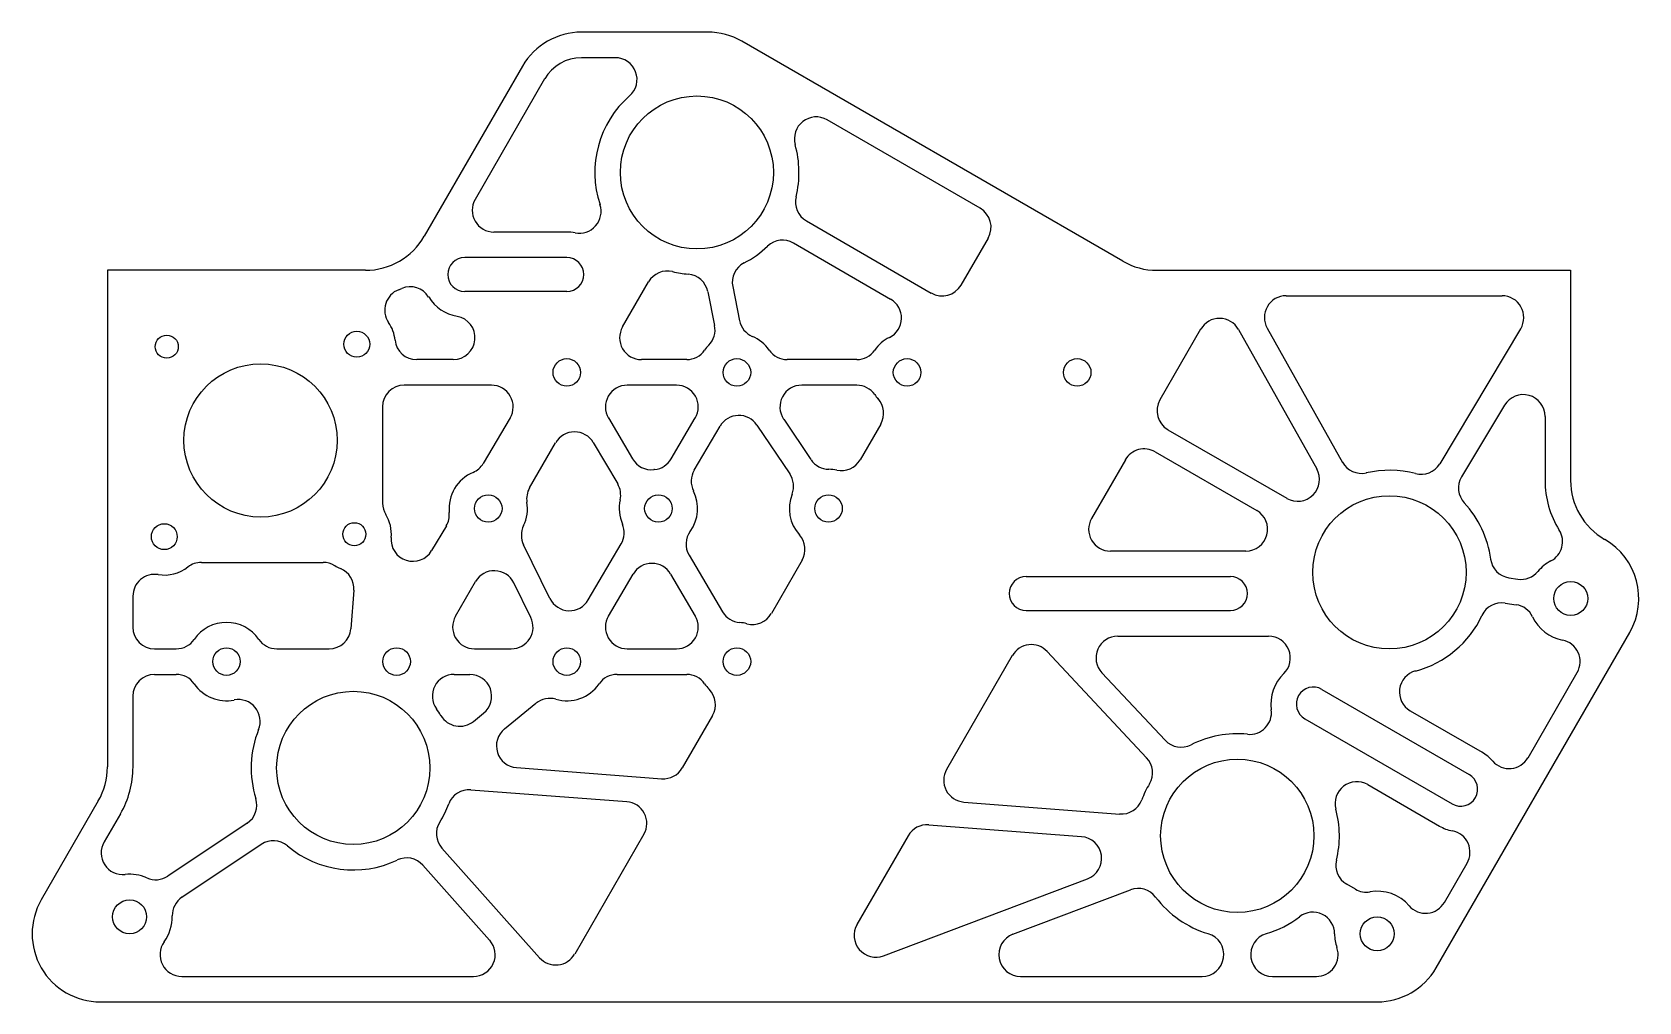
# Model space of a CAD drawing. Extents: x -7.4 to 4.4, y -4.6 to 2.5.
import ezdxf

# ---------------------------------------------------------------- set-up
doc = ezdxf.new("R2010")
doc.units = 0
doc.header["$MEASUREMENT"] = 0
doc.layers.add('VISIBLE', color=7, linetype='CONTINUOUS')

msp = doc.modelspace()

# ---------------------------------------------------------------- linework, layer by layer
at = {"layer": 'VISIBLE'}
for p, q in [((-2.464, 2.5), (-3.392, 2.5)), ((0.585, 0.817), (-2.214, 2.433)), ((-3.825, 2.25), (-4.547, 1)), ((-3.144, 2.312), (-3.392, 2.312)), ((-3.663, 2.156), (-4.174, 1.271)), ((-0.463, 1.206), (-1.588, 1.855)), ((-1.74, 1.113), (-0.822, 0.583)), ((-3.5, 1.031), (-4.035, 1.031)), ((-1.834, 0.951), (-1.121, 0.539)), ((-0.404, 0.987), (-0.604, 0.642)), ((-3.5, 0.844), (-4.25, 0.844)), ((-4.98, 0.75), (-6.875, 0.75)), ((-6.875, 0.75), (-6.875, -2.899)), ((0.835, 0.75), (3.875, 0.75)), ((3.875, 0.75), (3.875, -0.794)), ((-3.5, 0.594), (-4.25, 0.594)), ((-3.091, 0.334), (-2.9, 0.665)), ((-2.464, 0.593), (-2.414, 0.344)), ((-2.281, 0.63), (-2.231, 0.38)), ((1.785, 0.563), (3.371, 0.563)), ((1.157, 0.317), (0.858, -0.202)), ((1.435, 0.315), (2.01, -0.709)), ((1.645, 0.324), (2.198, -0.661)), ((3.508, 0.32), (2.913, -0.671)), ((-4.334, 0.094), (-4.603, 0.094)), ((-2.619, 0.094), (-2.952, 0.094)), ((-1.369, 0.094), (-1.881, 0.094)), ((-4.054, -0.094), (-4.694, -0.094)), ((-2.694, -0.094), (-3.056, -0.094)), ((-1.369, -0.094), (-1.774, -0.094)), ((-4.854, -0.254), (-4.854, -0.96)), ((-3.916, -0.335), (-4.114, -0.669)), ((-3.194, -0.335), (-3.017, -0.636)), ((-2.732, -0.635), (-2.556, -0.335)), ((-1.906, -0.343), (-1.706, -0.641)), ((3.39, -0.24), (3.074, -0.768)), ((3.688, -0.323), (3.688, -0.794)), ((-2.564, -0.719), (-2.374, -0.395)), ((-2.103, -0.387), (-1.861, -0.746)), ((-1.194, -0.38), (-1.345, -0.642)), ((0.916, -0.421), (1.79, -0.925)), ((-3.774, -0.849), (-3.582, -0.517)), ((-3.306, -0.516), (-3.126, -0.82)), ((0.822, -0.583), (1.569, -1.014)), ((0.604, -0.642), (0.355, -1.073)), ((-4.385, -1.128), (-4.493, -1.309)), ((-3.624, -1.661), (-3.818, -1.266)), ((-3.342, -1.672), (-3.1, -1.26)), ((4.126, -1.228), (4.125, -1.227)), ((-6.185, -1.396), (-5.29, -1.396)), ((-2.601, -1.343), (-2.356, -1.759)), ((-1.771, -1.38), (-1.997, -1.772)), ((0.494, -1.312), (1.489, -1.312)), ((-3.194, -1.79), (-3.013, -1.482)), ((-2.737, -1.482), (-2.556, -1.79)), ((-0.125, -1.5), (1.375, -1.5)), ((3.422, -1.509), (3.487, -1.519)), ((-6.688, -1.644), (-6.688, -1.871)), ((-5.065, -1.601), (-5.086, -1.883)), ((-4.318, -1.791), (-4.171, -1.537)), ((-3.764, -1.801), (-3.889, -1.546)), ((-0.125, -1.75), (1.375, -1.75)), ((3.393, -1.695), (3.475, -1.707)), ((0.548, -1.938), (1.656, -1.938)), ((2.887, -4.375), (4.309, -1.911)), ((-6.528, -2.031), (-6.369, -2.031)), ((-5.631, -2.031), (-5.246, -2.031)), ((-4.179, -2.031), (-3.908, -2.031)), ((-3.056, -2.031), (-2.694, -2.031)), ((-0.227, -2.08), (-0.71, -2.917)), ((0.029, -2.051), (0.76, -2.832)), ((-6.528, -2.219), (-6.369, -2.219)), ((-4.328, -2.219), (-4.212, -2.219)), ((-3.131, -2.219), (-2.619, -2.219)), ((0.432, -2.207), (0.897, -2.703)), ((3.562, -2.831), (3.924, -2.204)), ((2.047, -2.329), (3.13, -2.954)), ((-6.688, -2.379), (-6.688, -2.899)), ((-3.958, -2.62), (-3.727, -2.431)), ((-4.186, -2.564), (-4.111, -2.503)), ((-2.429, -2.521), (-2.652, -2.906)), ((1.922, -2.545), (3.005, -3.17)), ((2.697, -2.487), (3.224, -2.791)), ((-3.869, -2.904), (-2.803, -2.986)), ((-4.205, -3.066), (-3.06, -3.154)), ((2.384, -3.028), (2.911, -3.333)), ((-6.942, -3.149), (-7.361, -3.875)), ((-0.584, -3.157), (0.562, -3.245)), ((-6.78, -3.243), (-6.899, -3.45)), ((-5.849, -3.312), (-6.432, -3.701)), ((-2.934, -3.394), (-3.442, -4.274)), ((-0.991, -3.404), (-1.368, -4.057)), ((-0.84, -3.325), (0.282, -3.411)), ((-5.745, -3.468), (-6.328, -3.857)), ((-4.418, -3.495), (-3.7, -4.301)), ((-4.558, -3.62), (-4.067, -4.171)), ((2.948, -3.894), (3.114, -3.606)), ((-1.173, -4.286), (0.326, -3.72)), ((2.294, -3.798), (2.23, -3.761)), ((-0.222, -4.128), (0.641, -3.802)), ((-6.329, -4.438), (-4.186, -4.438)), ((-0.166, -4.438), (1.167, -4.438)), ((1.685, -4.438), (2.007, -4.438)), ((-6.928, -4.625), (2.454, -4.625))]:
    msp.add_line(p, q, dxfattribs=at)
for centre, radius in [((-2.544, 1.469), 0.562), ((-6.439, 0.189), 0.0848), ((-5.043, 0.207), 0.095), ((-5.75, -0.5), 0.563), ((-3.5, 0), 0.101), ((-2.25, 0), 0.101), ((-1, 0), 0.101), ((0.25, 0), 0.101), ((-4.077, -1), 0.101), ((-2.827, -1), 0.101), ((-1.577, -1), 0.101), ((2.544, -1.469), 0.563), ((-6.457, -1.207), 0.095), ((-5.061, -1.189), 0.0848), ((3.876, -1.661), 0.125), ((-6, -2.125), 0.101), ((-4.75, -2.125), 0.101), ((-3.5, -2.125), 0.101), ((-2.25, -2.125), 0.101), ((-5.069, -2.906), 0.563), ((1.426, -3.405), 0.563), ((-6.712, -4), 0.125), ((2.454, -4.125), 0.125)]:
    msp.add_circle(centre, radius, dxfattribs=at)
for centre, radius, start, end in [((-3.392, 2), 0.5, 90, 150), ((-2.464, 2), 0.5, 60, 90), ((-3.392, 2), 0.312, 90, 150), ((-3.144, 2.152), 0.16, 311.2905, 90), ((-2.544, 1.469), 0.75, 131.2905, 198.3586), ((-1.668, 1.717), 0.16, 60, 195.8101), ((-2.544, 1.469), 0.75, 346.1914, 15.8101), ((-4.035, 1.191), 0.16, 150, 270), ((-3.408, 1.182), 0.16, 258.7271, 18.3586), ((-1.66, 1.252), 0.16, 166.1914, 240), ((-0.543, 1.067), 0.16, 330, 60), ((-4.98, 1.25), 0.5, 270, 330), ((-3.5, 0.719), 0.312, 78.7271, 90), ((-1.914, 0.812), 0.16, 60, 133.8086), ((-4.25, 0.719), 0.125, 90, 270), ((-3.5, 0.719), 0.125, 270, 90), ((-2.544, 1.469), 0.75, 297.5088, 313.8086), ((-2.761, 0.585), 0.16, 76.1914, 150), ((-2.544, 1.469), 0.75, 256.1914, 265.1261), ((-2.621, 0.562), 0.16, 11.3174, 85.1261), ((-2.124, 0.662), 0.16, 117.5088, 191.3174), ((0.835, 1.25), 0.5, 240, 270), ((-4.678, 0.458), 0.16, 110.8275, 214.5217), ((-4.98, 1.25), 0.688, 290.8275, 292.8175), ((-4.651, 0.469), 0.16, 31.9345, 112.8175), ((-0.742, 0.722), 0.16, 240, 330), ((-4.25, 0.719), 0.312, 211.9345, 259.7778), ((-1.201, 0.4), 0.16, 296.656, 60), ((1.785, 0.403), 0.16, 90, 209.2962), ((3.371, 0.403), 0.16, 329.04, 90), ((-5.043, 0.207), 0.283, 6.0507, 34.5217), ((-4.334, 0.254), 0.16, 270, 79.7778), ((-2.074, 0.412), 0.16, 191.3174, 246.8174), ((1.296, 0.237), 0.16, 29.2962, 150), ((-4.603, 0.254), 0.16, 186.0507, 270), ((-2.952, 0.254), 0.16, 150, 270), ((-2.571, 0.312), 0.16, 315.8174, 11.3174), ((-2.25, 0), 0.288, 34.5, 66.8174), ((-1, 0), 0.288, 116.656, 145.5), ((-2.619, 0.254), 0.16, 270, 325.5), ((-2.25, 0), 0.288, 135.8174, 145.5), ((-1.881, 0.254), 0.16, 214.5, 270), ((-1.369, 0.254), 0.16, 270, 325.5), ((-4.694, -0.254), 0.16, 90, 180), ((-4.054, -0.254), 0.16, 329.3737, 90), ((-3.056, -0.254), 0.16, 90, 210.4655), ((-2.694, -0.254), 0.16, 329.5345, 90), ((-1.774, -0.254), 0.16, 90, 213.9267), ((-1.369, -0.254), 0.16, 34.5, 90), ((-1, 0), 0.288, 214.5, 222.0961), ((-1.332, -0.3), 0.16, 330, 42.0961), ((0.996, -0.282), 0.16, 150, 240), ((3.527, -0.323), 0.16, 0, 149.04), ((-2.236, -0.476), 0.16, 33.9267, 149.5345), ((-3.443, -0.597), 0.16, 30.4655, 150), ((0.742, -0.722), 0.16, 60, 150), ((-4.251, -0.587), 0.16, 292.8365, 329.3737), ((-2.879, -0.555), 0.16, 210.4655, 276.6373), ((-2.87, -0.554), 0.16, 275.5035, 329.5345), ((-1.573, -0.552), 0.16, 213.9267, 269.4267), ((-1.483, -0.562), 0.16, 257.9039, 330), ((2.338, -0.582), 0.16, 209.2962, 283.1049), ((2.776, -0.589), 0.16, 255.2314, 329.04), ((-4.077, -1), 0.288, 112.8365, 185.9109), ((-3.264, -0.901), 0.16, 347.2528, 30.4655), ((-2.827, -1), 0.288, 95.5035, 96.6373), ((-2.426, -0.8), 0.16, 149.5345, 206.4781), ((-1.994, -0.835), 0.16, 338.4267, 33.9267), ((-1.577, -1), 0.288, 77.9039, 89.4267), ((1.87, -0.787), 0.16, 240, 29.2962), ((2.544, -1.469), 0.75, 75.2314, 103.1049), ((3.211, -0.85), 0.16, 149.04, 222.8487), ((4.375, -0.794), 0.688, 180, 211.9833), ((4.375, -0.794), 0.5, 180, 240), ((-3.635, -0.929), 0.16, 150, 189.1668), ((-2.827, -1), 0.288, 167.2528, 203.5654), ((-2.827, -1), 0.288, 324.2938, 26.4781), ((-1.577, -1), 0.288, 158.4267, 222.0961), ((-4.694, -0.96), 0.16, 180, 211.9011), ((-5.061, -1.189), 0.272, 354.8107, 31.9011), ((-4.523, -1.046), 0.16, 329.3737, 5.9109), ((-4.077, -1), 0.288, 334.1187, 9.1668), ((1.489, -1.153), 0.16, 270, 60), ((2.544, -1.469), 0.75, 7.4281, 42.8487), ((-3.674, -1.196), 0.16, 154.1187, 206.1857), ((-3.238, -1.179), 0.16, 329.5345, 23.5654), ((-2.464, -1.261), 0.16, 144.2938, 210.4655), ((0.494, -1.153), 0.16, 150, 270), ((3.656, -1.243), 0.16, 297.7952, 31.9833), ((-4.631, -1.228), 0.16, 174.8107, 329.3737), ((-1.91, -1.3), 0.16, 330, 42.0961), ((3.876, -1.661), 0.5, 330, 60), ((-6.185, -1.556), 0.16, 90, 127.9884), ((-5.29, -1.556), 0.16, 58.0989, 90), ((-2.875, -1.563), 0.16, 30.4655, 149.5345), ((3.446, -1.351), 0.16, 187.4281, 261.2367), ((3.876, -1.661), 0.312, 117.7952, 140.6424), ((-6.528, -1.644), 0.16, 80.8465, 180), ((-6.457, -1.207), 0.282, 260.8465, 307.9884), ((-5.061, -1.189), 0.272, 238.0989, 247.841), ((-5.224, -1.589), 0.16, 355.6638, 67.841), ((-4.033, -1.617), 0.16, 26.1857, 150), ((-0.125, -1.625), 0.125, 90, 270), ((1.375, -1.625), 0.125, 270, 90), ((3.511, -1.361), 0.16, 261.2367, 320.6424), ((-3.48, -1.591), 0.16, 206.1857, 329.5345), ((-2.218, -1.678), 0.16, 210.4655, 265.9655), ((3.369, -1.853), 0.16, 81.2367, 155.0454), ((3.451, -1.865), 0.16, 25.6472, 81.2367), ((-6.528, -1.871), 0.16, 180, 270), ((-6, -2.125), 0.288, 34.5, 145.5), ((-5.246, -1.871), 0.16, 270, 355.6638), ((-4.179, -1.871), 0.16, 150, 270), ((-3.908, -1.871), 0.16, 270, 26.1857), ((-3.056, -1.871), 0.16, 149.5345, 270), ((-2.694, -1.871), 0.16, 270, 30.4655), ((-2.25, -2.125), 0.288, 75.2308, 85.9655), ((-2.136, -1.692), 0.16, 255.2308, 330), ((2.544, -1.469), 0.75, 284.8155, 335.0454), ((3.876, -1.661), 0.312, 205.6472, 258.8294), ((-6.369, -1.871), 0.16, 270, 325.5), ((-5.631, -1.871), 0.16, 214.5, 270), ((-0.088, -2.16), 0.16, 43.1362, 150), ((0.548, -2.098), 0.16, 90, 223.1362), ((1.656, -2.098), 0.16, 314.0682, 90), ((3.785, -2.124), 0.16, 330, 78.8294), ((-6.528, -2.379), 0.16, 90, 180), ((-6.369, -2.379), 0.16, 34.5, 90), ((-4.328, -2.379), 0.16, 90, 215.3768), ((-4.212, -2.379), 0.16, 309.238, 90), ((-3.131, -2.379), 0.16, 90, 145.5), ((-2.619, -2.379), 0.16, 34.5, 90), ((1.985, -2.437), 0.312, 134.0682, 187.6353), ((2.777, -2.348), 0.16, 104.8155, 240), ((-6, -2.125), 0.288, 214.5, 281.1804), ((-3.5, -2.125), 0.288, 253.738, 325.5), ((-2.25, -2.125), 0.288, 214.5, 224.7692), ((-2.568, -2.441), 0.16, 330, 44.7692), ((1.985, -2.437), 0.125, 60, 240), ((-5.913, -2.564), 0.16, 337.986, 101.1804), ((-5.069, -2.906), 0.75, 30.7434, 35.3768), ((-3.625, -2.555), 0.16, 73.738, 129.238), ((1.517, -2.5), 0.16, 264.2794, 7.6353), ((-4.287, -2.44), 0.16, 210.7434, 309.238), ((-5.069, -2.906), 0.75, 157.986, 197.4889), ((-3.857, -2.744), 0.16, 129.238, 265.6013), ((1.014, -2.594), 0.16, 223.1362, 296.9449), ((1.426, -3.405), 0.75, 84.2794, 116.9449), ((0.643, -2.941), 0.16, 329.3276, 43.1362), ((3.067, -3.062), 0.313, 41.1706, 60), ((3.423, -2.751), 0.16, 221.1706, 330), ((-7.375, -2.899), 0.5, 330, 0), ((-7.375, -2.899), 0.688, 330, 0), ((-2.791, -2.826), 0.16, 265.6013, 330), ((-0.571, -2.997), 0.16, 150, 265.6013), ((-4.218, -3.226), 0.16, 85.6013, 159.4099), ((1.426, -3.405), 0.75, 149.3276, 159.4099), ((2.304, -3.167), 0.16, 60, 195.1845), ((3.067, -3.062), 0.125, 240, 60), ((-5.937, -3.179), 0.16, 303.6802, 17.4889), ((-5.069, -2.906), 0.75, 327.915, 339.4099), ((-3.072, -3.314), 0.16, 330, 85.6013), ((0.574, -3.085), 0.16, 265.6013, 339.4099), ((-4.298, -3.389), 0.16, 147.915, 221.7237), ((1.426, -3.405), 0.75, 346.1914, 15.1845), ((-0.853, -3.484), 0.16, 85.6013, 150), ((0.269, -3.571), 0.16, 290.6874, 85.6013), ((3.067, -3.062), 0.313, 240, 258.8294), ((2.976, -3.526), 0.16, 330, 78.8294), ((-6.761, -3.53), 0.16, 150, 275.9658), ((-5.656, -3.601), 0.16, 49.8716, 123.6802), ((-5.069, -2.906), 0.75, 229.8716, 295.5323), ((-4.677, -3.727), 0.16, 41.7237, 115.5323), ((2.31, -3.622), 0.16, 166.1914, 240), ((-6.712, -4), 0.313, 66.1624, 95.9658), ((-6.521, -3.568), 0.16, 246.1624, 303.6802), ((-6.928, -4.125), 0.5, 150, 270), ((-6.239, -3.99), 0.16, 123.6802, 181.1981), ((0.698, -3.951), 0.16, 36.8788, 110.6874), ((1.426, -3.405), 0.75, 216.8788, 253.4401), ((2.374, -3.659), 0.16, 240, 279.7716), ((2.454, -4.125), 0.313, 41.1706, 99.7716), ((2.809, -3.814), 0.16, 221.1706, 330), ((-6.712, -4), 0.313, 324.0342, 1.1981), ((1.426, -3.405), 0.75, 286.5599, 307.6075), ((1.981, -4.126), 0.16, 0.1402, 127.6075), ((-1.229, -4.137), 0.16, 150, 290.6874), ((-0.166, -4.278), 0.16, 110.6874, 270), ((1.167, -4.278), 0.16, 270, 73.4401), ((1.685, -4.278), 0.16, 106.5599, 270), ((2.454, -4.125), 0.313, 180.1402, 198.8294), ((-6.329, -4.278), 0.16, 144.0342, 270), ((-4.186, -4.278), 0.16, 270, 41.7237), ((2.007, -4.278), 0.16, 270, 18.8294), ((-3.581, -4.194), 0.16, 221.7237, 330), ((2.454, -4.125), 0.5, 270, 330)]:
    msp.add_arc(centre, radius, start, end, dxfattribs=at)

doc.saveas('drawing.dxf')
